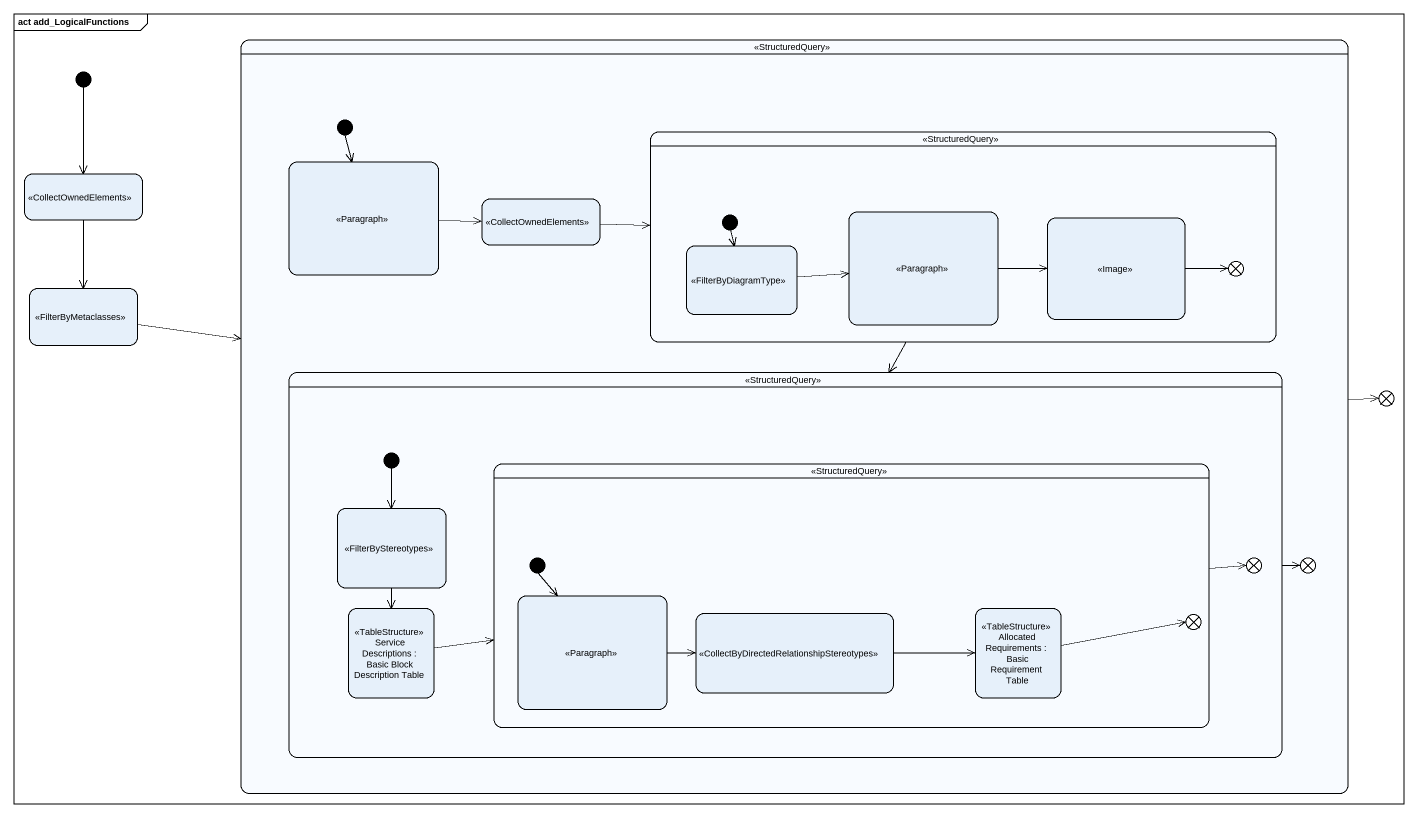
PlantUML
@startuml
mainframe act add_LogicalFunctions
hide empty description
state " " as state1 <<StructuredQuery>> {
  state " " as state2 <<StructuredQuery>> {
    state " " as state6 <<Paragraph>>
    state " " as state7 <<Image>>
    state " " as state8 <<FilterByDiagramType>>
    state flowfinal1 <<end>>
    [*] --> state8
  }
  state " " as state4 <<Paragraph>>
  state " " as state5 <<CollectOwnedElements>>
  state " " as state10 <<StructuredQuery>> {
    state " " as state11 <<StructuredQuery>> {
      state " " as state13 <<Paragraph>>
      state " " as state14 <<CollectByDirectedRelationshipStereotypes>>
      state "Allocated Requirements : Basic Requirement Table" as Allocated_Requirements <<TableStructure>>
      state flowfinal5 <<end>>
      [*] --> state13
    }
    state " " as state12 <<FilterByStereotypes>>
    state flowfinal3 <<end>>
    state "Service Descriptions : Basic Block Description Table" as Service_Descriptions <<TableStructure>>
    [*] --> state12
  }
  state flowfinal4 <<end>>
  [*] --> state4
}
state " " as state3 <<CollectOwnedElements>>
state " " as state9 <<FilterByMetaclasses>>
state flowfinal2 <<end>>
[*] --> state3
state1 -right-> flowfinal2
state2 --> state10
state3 --> state9
state4 -right-> state5
state5 -right-> state2
state6 -right-> state7
state7 -right-> flowfinal1
state8 -right-> state6
state9 -right-> state1
state10 -right-> flowfinal4
state11 -right-> flowfinal3
state12 --> Service_Descriptions
Service_Descriptions -right-> state11
state13 -right-> state14
state14 -right-> Allocated_Requirements
Allocated_Requirements -right-> flowfinal5
@enduml
